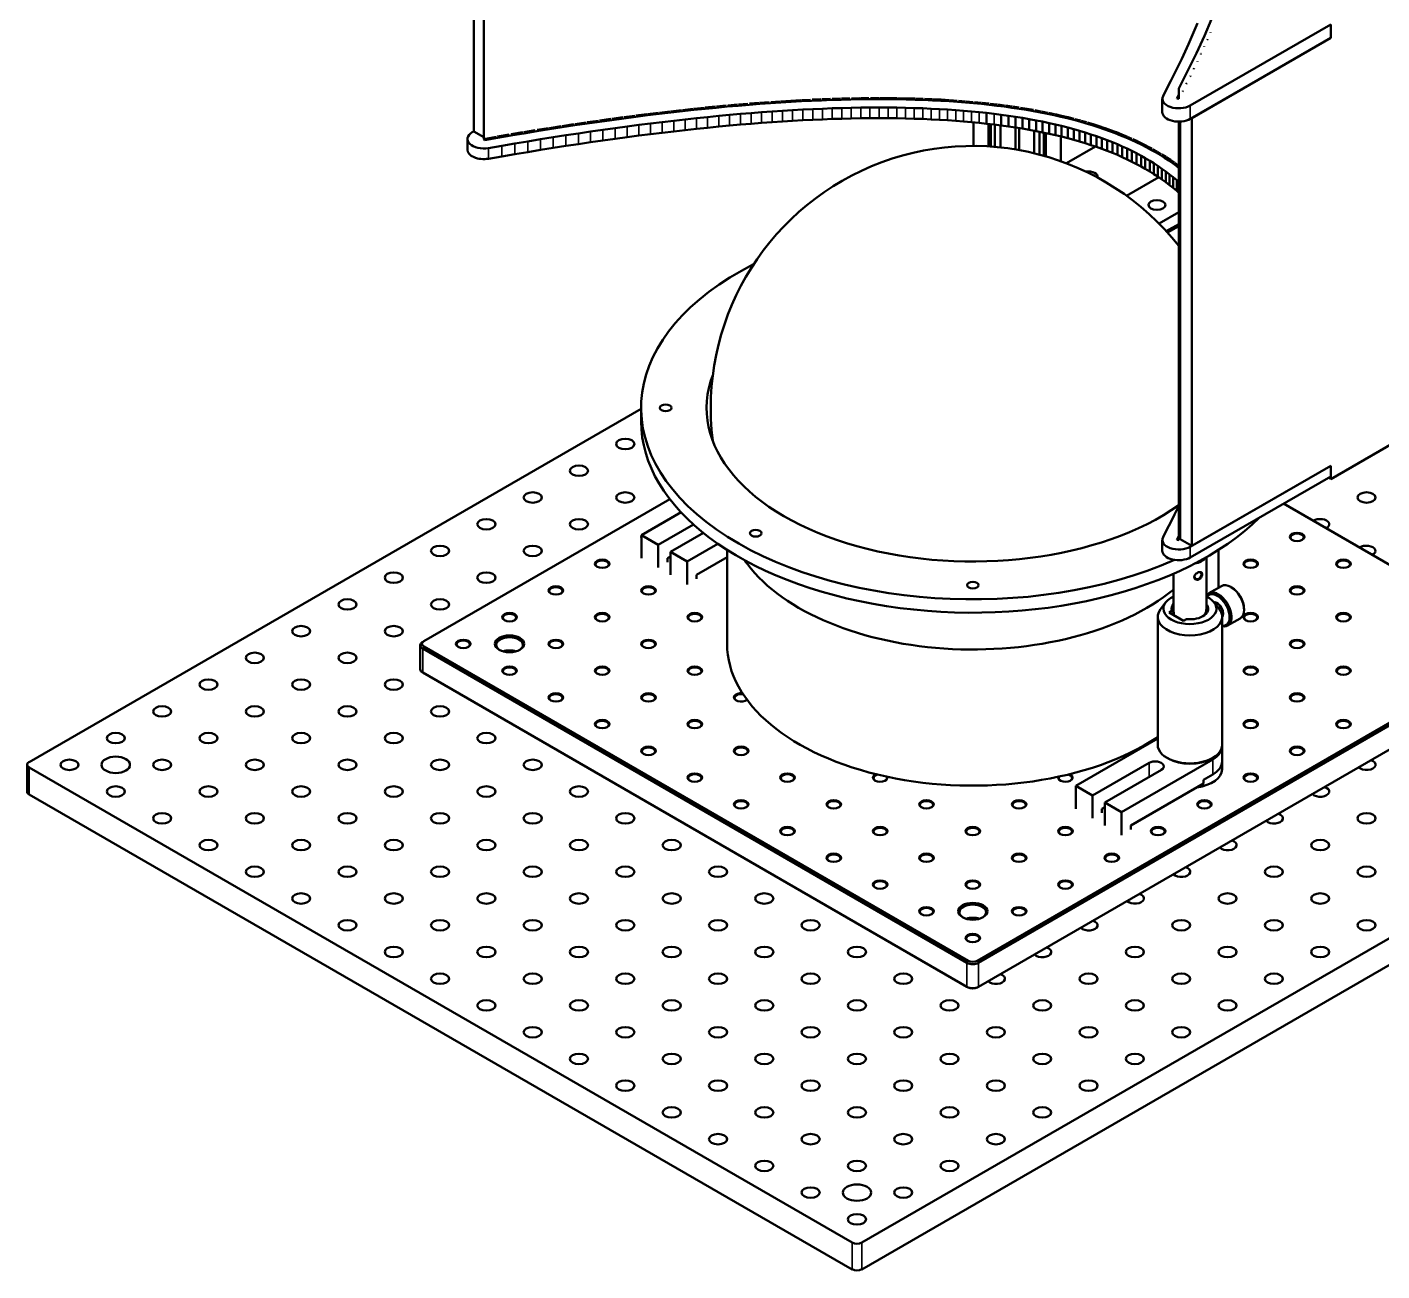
# Model space of a CAD drawing. Header units: inches. Extents: x 66 to 271, y 23 to 80.
# Drawn here: x 88.99 to 109.67, y 45.71 to 64.71 of the extents above; entities that cross this region are included whole.
import ezdxf

# ---------------------------------------------------------------- set-up
doc = ezdxf.new("R2010")
doc.units = ezdxf.units.IN
doc.header["$LTSCALE"] = 4
doc.header["$MEASUREMENT"] = 0
doc.layers.add('Visible (ANSI)', color=7, linetype='Continuous', lineweight=50)
doc.layers.add('Visible Narrow (ANSI)', color=7, linetype='Continuous', lineweight=35)

msp = doc.modelspace()

# ---------------------------------------------------------------- linework, layer by layer
at = {"layer": 'Visible (ANSI)'}
for p, q in [((95.805, 63.112), (95.805, 69.416)), ((95.959, 69.385), (95.959, 62.997)), ((106.743, 63.508), (108.886, 64.745)), ((106.853, 64.766), (106.808, 64.659)), ((108.886, 64.745), (108.886, 64.541)), ((106.762, 64.552), (106.714, 64.443)), ((108.886, 64.541), (106.743, 63.304)), ((106.808, 64.659), (106.762, 64.552)), ((108.886, 64.541), (106.765, 63.316)), ((107.051, 64.625), (107.05, 64.621)), ((107.053, 64.629), (107.051, 64.625)), ((108.886, 64.541), (108.886, 64.541)), ((106.664, 64.333), (106.612, 64.222)), ((106.714, 64.443), (106.664, 64.333)), ((106.956, 64.406), (106.954, 64.402)), ((106.957, 64.41), (106.956, 64.406)), ((107.004, 64.516), (107.003, 64.512)), ((107.006, 64.52), (107.004, 64.516)), ((106.559, 64.11), (106.503, 63.997)), ((106.612, 64.222), (106.559, 64.11)), ((106.853, 64.184), (106.851, 64.18)), ((106.855, 64.188), (106.853, 64.184)), ((106.905, 64.296), (106.903, 64.292)), ((106.907, 64.3), (106.905, 64.296)), ((106.503, 63.997), (106.446, 63.883)), ((106.744, 63.957), (106.741, 63.953)), ((106.746, 63.962), (106.744, 63.957)), ((106.799, 64.071), (106.795, 64.062)), ((106.804, 64.08), (106.799, 64.071)), ((106.387, 63.768), (106.327, 63.652)), ((106.446, 63.883), (106.387, 63.768)), ((106.566, 63.77), (106.566, 63.61)), ((106.627, 63.727), (106.625, 63.723)), ((106.629, 63.731), (106.627, 63.727)), ((106.686, 63.843), (106.682, 63.834)), ((106.691, 63.852), (106.686, 63.843)), ((99.338, 63.476), (99.497, 63.491)), ((99.676, 63.491), (99.508, 63.475)), ((99.509, 63.493), (99.659, 63.507)), ((99.843, 63.505), (99.676, 63.491)), ((99.685, 63.509), (99.832, 63.522)), ((100.008, 63.519), (99.843, 63.505)), ((99.845, 63.523), (99.991, 63.535)), ((100.171, 63.532), (100.008, 63.519)), ((100.017, 63.537), (100.161, 63.549)), ((100.333, 63.544), (100.171, 63.532)), ((100.174, 63.55), (100.317, 63.56)), ((100.493, 63.554), (100.333, 63.544)), ((100.342, 63.562), (100.483, 63.571)), ((100.65, 63.564), (100.493, 63.554)), ((100.495, 63.572), (100.647, 63.581)), ((100.647, 63.581), (100.799, 63.59)), ((100.807, 63.573), (100.65, 63.564)), ((100.961, 63.58), (100.807, 63.573)), ((100.81, 63.59), (100.947, 63.597)), ((101.114, 63.587), (100.961, 63.58)), ((100.97, 63.598), (101.106, 63.604)), ((101.264, 63.593), (101.114, 63.587)), ((101.117, 63.604), (101.251, 63.609)), ((101.413, 63.597), (101.264, 63.593)), ((101.274, 63.61), (101.406, 63.614)), ((101.561, 63.601), (101.413, 63.597)), ((101.418, 63.615), (101.548, 63.618)), ((101.706, 63.603), (101.561, 63.601)), ((101.571, 63.618), (101.7, 63.621)), ((101.85, 63.605), (101.706, 63.603)), ((101.711, 63.621), (101.838, 63.622)), ((101.992, 63.605), (101.85, 63.605)), ((101.861, 63.622), (101.987, 63.623)), ((102.132, 63.605), (101.992, 63.605)), ((101.997, 63.623), (102.132, 63.622)), ((102.132, 63.622), (102.266, 63.621)), ((102.27, 63.603), (102.132, 63.605)), ((102.407, 63.601), (102.27, 63.603)), ((102.276, 63.621), (102.408, 63.618)), ((102.542, 63.597), (102.407, 63.601)), ((102.408, 63.618), (102.539, 63.615)), ((102.675, 63.593), (102.542, 63.597)), ((102.548, 63.614), (102.667, 63.61)), ((102.806, 63.587), (102.675, 63.593)), ((102.687, 63.609), (102.804, 63.604)), ((102.936, 63.58), (102.806, 63.587)), ((102.813, 63.604), (102.938, 63.598)), ((103.063, 63.573), (102.936, 63.58)), ((102.938, 63.598), (103.062, 63.59)), ((103.189, 63.564), (103.063, 63.573)), ((103.071, 63.59), (103.183, 63.582)), ((103.313, 63.554), (103.189, 63.564)), ((103.203, 63.581), (103.313, 63.572)), ((103.436, 63.544), (103.313, 63.554)), ((103.322, 63.571), (103.431, 63.562)), ((103.556, 63.532), (103.436, 63.544)), ((103.45, 63.56), (103.557, 63.55)), ((103.675, 63.519), (103.556, 63.532)), ((103.566, 63.549), (103.672, 63.537)), ((103.792, 63.506), (103.675, 63.519)), ((103.69, 63.535), (103.794, 63.523)), ((103.908, 63.491), (103.792, 63.506)), ((103.803, 63.522), (103.905, 63.509)), ((104.021, 63.475), (103.908, 63.491)), ((103.923, 63.507), (104.024, 63.493)), ((104.033, 63.491), (104.132, 63.476)), ((106.316, 63.406), (106.316, 63.61)), ((106.537, 63.615), (106.566, 63.67)), ((106.566, 63.61), (106.537, 63.615)), ((106.566, 63.61), (106.566, 63.61)), ((97.724, 63.279), (97.897, 63.303)), ((97.911, 63.287), (97.725, 63.261)), ((97.911, 63.305), (98.082, 63.328)), ((98.095, 63.312), (97.911, 63.287)), ((98.095, 63.33), (98.265, 63.352)), ((98.278, 63.336), (98.095, 63.312)), ((98.278, 63.354), (98.446, 63.375)), ((98.459, 63.359), (98.278, 63.336)), ((98.459, 63.376), (98.626, 63.397)), ((98.638, 63.381), (98.459, 63.359)), ((98.816, 63.402), (98.638, 63.381)), ((98.639, 63.398), (98.803, 63.418)), ((98.816, 63.419), (98.979, 63.438)), ((98.991, 63.421), (98.816, 63.402)), ((99.033, 63.297), (98.859, 63.277)), ((99.165, 63.44), (98.991, 63.421)), ((98.992, 63.439), (99.154, 63.457)), ((99.205, 63.315), (99.033, 63.297)), ((99.337, 63.458), (99.165, 63.44)), ((99.166, 63.458), (99.326, 63.475)), ((99.375, 63.333), (99.205, 63.315)), ((99.508, 63.475), (99.337, 63.458)), ((99.544, 63.35), (99.375, 63.333)), ((99.711, 63.365), (99.544, 63.35)), ((99.876, 63.38), (99.711, 63.365)), ((100.039, 63.393), (99.876, 63.38)), ((100.2, 63.406), (100.039, 63.393)), ((100.359, 63.418), (100.2, 63.406)), ((100.517, 63.428), (100.359, 63.418)), ((100.673, 63.438), (100.517, 63.428)), ((100.827, 63.446), (100.673, 63.438)), ((100.827, 63.283), (100.673, 63.274)), ((100.979, 63.454), (100.827, 63.446)), ((100.979, 63.29), (100.827, 63.283)), ((101.129, 63.46), (100.979, 63.454)), ((101.129, 63.297), (100.979, 63.29)), ((101.277, 63.466), (101.129, 63.46)), ((101.277, 63.303), (101.129, 63.297)), ((101.424, 63.47), (101.277, 63.466)), ((101.424, 63.307), (101.277, 63.303)), ((101.569, 63.474), (101.424, 63.47)), ((101.569, 63.311), (101.424, 63.307)), ((101.712, 63.476), (101.569, 63.474)), ((101.712, 63.313), (101.569, 63.311)), ((101.853, 63.478), (101.712, 63.476)), ((101.853, 63.315), (101.712, 63.313)), ((101.992, 63.478), (101.853, 63.478)), ((101.992, 63.315), (101.853, 63.315)), ((102.129, 63.478), (101.992, 63.478)), ((102.129, 63.314), (101.992, 63.315)), ((102.265, 63.476), (102.129, 63.478)), ((102.265, 63.313), (102.129, 63.314)), ((102.398, 63.474), (102.265, 63.476)), ((102.398, 63.31), (102.265, 63.313)), ((102.53, 63.47), (102.398, 63.474)), ((102.53, 63.307), (102.398, 63.31)), ((102.66, 63.466), (102.53, 63.47)), ((102.66, 63.303), (102.53, 63.307)), ((102.788, 63.46), (102.66, 63.466)), ((102.788, 63.297), (102.66, 63.303)), ((102.915, 63.454), (102.788, 63.46)), ((102.915, 63.291), (102.788, 63.297)), ((103.039, 63.447), (102.915, 63.454)), ((103.039, 63.283), (102.915, 63.291)), ((103.162, 63.438), (103.039, 63.447)), ((103.162, 63.275), (103.039, 63.283)), ((103.282, 63.429), (103.162, 63.438)), ((103.401, 63.418), (103.282, 63.429)), ((103.518, 63.407), (103.401, 63.418)), ((103.633, 63.395), (103.518, 63.407)), ((103.633, 63.395), (103.633, 63.231)), ((103.747, 63.381), (103.633, 63.395)), ((103.858, 63.367), (103.747, 63.381)), ((103.858, 63.367), (103.858, 63.204)), ((103.968, 63.352), (103.858, 63.367)), ((103.968, 63.352), (103.968, 63.189)), ((104.075, 63.336), (103.968, 63.352)), ((104.133, 63.458), (104.021, 63.475)), ((104.075, 63.336), (104.075, 63.173)), ((104.181, 63.319), (104.075, 63.336)), ((104.243, 63.441), (104.133, 63.458)), ((104.149, 63.474), (104.247, 63.458)), ((104.181, 63.319), (104.181, 63.155)), ((104.285, 63.301), (104.181, 63.319)), ((104.351, 63.422), (104.243, 63.441)), ((104.255, 63.457), (104.351, 63.44)), ((104.285, 63.301), (104.285, 63.137)), ((104.388, 63.282), (104.285, 63.301)), ((104.457, 63.402), (104.351, 63.422)), ((104.368, 63.437), (104.463, 63.419)), ((104.388, 63.282), (104.388, 63.118)), ((104.488, 63.262), (104.388, 63.282)), ((104.562, 63.381), (104.457, 63.402)), ((104.471, 63.418), (104.564, 63.399)), ((104.665, 63.359), (104.562, 63.381)), ((104.58, 63.396), (104.671, 63.376)), ((104.766, 63.337), (104.665, 63.359)), ((104.679, 63.375), (104.777, 63.353)), ((104.865, 63.313), (104.766, 63.337)), ((104.777, 63.353), (104.873, 63.33)), ((104.777, 63.353), (104.777, 63.334)), ((104.963, 63.288), (104.865, 63.313)), ((104.881, 63.328), (104.967, 63.306)), ((105.058, 63.262), (104.963, 63.288)), ((104.982, 63.302), (105.068, 63.279)), ((106.765, 63.316), (106.765, 63.316)), ((106.765, 63.316), (106.765, 56.784)), ((95.783, 63.1), (95.805, 63.112)), ((95.959, 63.023), (95.805, 63.112)), ((96.57, 63.083), (96.371, 63.05)), ((96.378, 63.07), (96.554, 63.099)), ((96.569, 63.101), (96.743, 63.13)), ((96.766, 63.116), (96.57, 63.083)), ((96.962, 63.147), (96.766, 63.116)), ((96.774, 63.135), (96.946, 63.162)), ((96.961, 63.164), (97.14, 63.192)), ((97.155, 63.177), (96.962, 63.147)), ((97.154, 63.195), (97.332, 63.222)), ((97.347, 63.206), (97.155, 63.177)), ((97.402, 63.083), (97.212, 63.054)), ((97.346, 63.224), (97.522, 63.25)), ((97.536, 63.234), (97.347, 63.206)), ((97.59, 63.111), (97.402, 63.083)), ((97.536, 63.252), (97.711, 63.277)), ((97.725, 63.261), (97.536, 63.234)), ((97.777, 63.137), (97.59, 63.111)), ((97.962, 63.163), (97.777, 63.137)), ((98.145, 63.188), (97.962, 63.163)), ((98.326, 63.212), (98.145, 63.188)), ((98.505, 63.235), (98.326, 63.212)), ((98.683, 63.256), (98.505, 63.235)), ((98.683, 63.093), (98.505, 63.071)), ((98.859, 63.277), (98.683, 63.256)), ((98.859, 63.114), (98.683, 63.093)), ((99.033, 63.133), (98.859, 63.114)), ((99.205, 63.152), (99.033, 63.133)), ((99.375, 63.17), (99.205, 63.152)), ((99.544, 63.186), (99.375, 63.17)), ((99.711, 63.202), (99.544, 63.186)), ((99.876, 63.217), (99.711, 63.202)), ((100.039, 63.23), (99.876, 63.217)), ((100.2, 63.243), (100.039, 63.23)), ((100.359, 63.254), (100.2, 63.243)), ((100.517, 63.265), (100.359, 63.254)), ((100.673, 63.274), (100.517, 63.265)), ((103.282, 63.265), (103.162, 63.275)), ((103.401, 63.255), (103.282, 63.265)), ((103.518, 63.244), (103.401, 63.255)), ((103.434, 63.252), (103.434, 62.891)), ((103.633, 63.231), (103.518, 63.244)), ((103.747, 63.218), (103.633, 63.231)), ((103.663, 63.228), (103.663, 62.884)), ((103.697, 63.224), (103.697, 62.882)), ((103.858, 63.204), (103.747, 63.218)), ((103.761, 63.216), (103.761, 62.877)), ((103.844, 63.206), (103.844, 62.869)), ((103.968, 63.189), (103.858, 63.204)), ((104.075, 63.173), (103.968, 63.189)), ((104.074, 63.173), (104.074, 62.838)), ((104.181, 63.155), (104.075, 63.173)), ((104.13, 63.164), (104.13, 62.828)), ((104.285, 63.137), (104.181, 63.155)), ((104.388, 63.118), (104.285, 63.137)), ((104.359, 63.124), (104.359, 62.78)), ((104.488, 63.098), (104.388, 63.118)), ((104.442, 63.107), (104.442, 62.759)), ((104.488, 63.262), (104.488, 63.098)), ((104.587, 63.241), (104.488, 63.262)), ((104.587, 63.077), (104.488, 63.098)), ((104.507, 63.094), (104.507, 62.742)), ((104.54, 63.087), (104.54, 62.732)), ((104.587, 63.241), (104.587, 63.077)), ((104.683, 63.219), (104.587, 63.241)), ((104.683, 63.056), (104.587, 63.077)), ((104.683, 63.219), (104.683, 63.056)), ((104.778, 63.196), (104.683, 63.219)), ((104.778, 63.196), (104.778, 63.033)), ((104.872, 63.172), (104.778, 63.196)), ((104.872, 63.172), (104.872, 63.009)), ((104.963, 63.148), (104.872, 63.172)), ((104.963, 63.148), (104.963, 62.984)), ((105.052, 63.122), (104.963, 63.148)), ((105.052, 63.122), (105.052, 62.959)), ((105.14, 63.095), (105.052, 63.122)), ((105.152, 63.235), (105.058, 63.262)), ((105.075, 63.277), (105.159, 63.253)), ((105.14, 63.095), (105.14, 62.932)), ((105.226, 63.068), (105.14, 63.095)), ((105.244, 63.207), (105.152, 63.235)), ((105.173, 63.248), (105.255, 63.224)), ((105.335, 63.178), (105.244, 63.207)), ((105.262, 63.222), (105.35, 63.193)), ((105.424, 63.149), (105.335, 63.178)), ((105.35, 63.193), (105.436, 63.164)), ((105.35, 63.193), (105.35, 63.173)), ((105.51, 63.118), (105.424, 63.149)), ((105.442, 63.162), (105.526, 63.132)), ((105.596, 63.086), (105.51, 63.118)), ((105.526, 63.132), (105.609, 63.101)), ((105.526, 63.132), (105.526, 63.112)), ((105.679, 63.053), (105.596, 63.086)), ((105.615, 63.099), (105.696, 63.067)), ((106.566, 63.261), (106.566, 56.874)), ((106.588, 56.887), (106.588, 63.262)), ((95.709, 62.997), (95.709, 62.834)), ((95.959, 62.997), (96.155, 63.032)), ((95.968, 62.981), (95.959, 62.997)), ((96.17, 63.016), (95.968, 62.981)), ((96.233, 62.894), (96.031, 62.859)), ((96.169, 63.034), (96.347, 63.064)), ((96.371, 63.05), (96.17, 63.016)), ((96.433, 62.928), (96.233, 62.894)), ((96.63, 62.961), (96.433, 62.928)), ((96.826, 62.993), (96.63, 62.961)), ((97.019, 63.024), (96.826, 62.993)), ((97.212, 63.054), (97.019, 63.024)), ((97.212, 62.891), (97.019, 62.861)), ((97.402, 62.92), (97.212, 62.891)), ((97.59, 62.947), (97.402, 62.92)), ((97.777, 62.974), (97.59, 62.947)), ((97.962, 63), (97.777, 62.974)), ((98.145, 63.025), (97.962, 63)), ((98.326, 63.049), (98.145, 63.025)), ((98.505, 63.071), (98.326, 63.049)), ((104.778, 63.033), (104.683, 63.056)), ((104.769, 63.035), (104.769, 62.658)), ((104.872, 63.009), (104.778, 63.033)), ((104.854, 62.627), (105.295, 62.881)), ((104.963, 62.984), (104.872, 63.009)), ((105.052, 62.959), (104.963, 62.984)), ((105.14, 62.932), (105.052, 62.959)), ((105.226, 62.905), (105.14, 62.932)), ((105.226, 63.068), (105.226, 62.905)), ((105.31, 63.04), (105.226, 63.068)), ((105.31, 62.876), (105.226, 62.905)), ((105.31, 63.04), (105.31, 62.876)), ((105.393, 63.01), (105.31, 63.04)), ((105.393, 62.847), (105.31, 62.876)), ((105.393, 63.01), (105.393, 62.847)), ((105.474, 62.98), (105.393, 63.01)), ((105.474, 62.98), (105.474, 62.817)), ((105.553, 62.949), (105.474, 62.98)), ((105.553, 62.949), (105.553, 62.785)), ((105.63, 62.917), (105.553, 62.949)), ((105.63, 62.917), (105.63, 62.753)), ((105.705, 62.884), (105.63, 62.917)), ((105.761, 63.019), (105.679, 63.053)), ((105.696, 63.067), (105.776, 63.034)), ((105.696, 63.067), (105.696, 63.046)), ((105.705, 62.884), (105.705, 62.72)), ((105.779, 62.85), (105.705, 62.884)), ((105.84, 62.984), (105.761, 63.019)), ((105.781, 63.031), (105.853, 63)), ((105.918, 62.948), (105.84, 62.984)), ((105.865, 62.995), (105.935, 62.963)), ((105.995, 62.911), (105.918, 62.948)), ((105.94, 62.96), (106.014, 62.924)), ((106.069, 62.873), (105.995, 62.911)), ((106.014, 62.924), (106.087, 62.887)), ((106.014, 62.924), (106.014, 62.901)), ((106.142, 62.834), (106.069, 62.873)), ((106.092, 62.884), (106.157, 62.85)), ((96.233, 62.731), (96.031, 62.696)), ((96.433, 62.765), (96.233, 62.731)), ((96.63, 62.798), (96.433, 62.765)), ((96.826, 62.83), (96.63, 62.798)), ((97.019, 62.861), (96.826, 62.83)), ((105.474, 62.817), (105.393, 62.847)), ((105.553, 62.785), (105.474, 62.817)), ((105.63, 62.753), (105.553, 62.785)), ((105.705, 62.72), (105.63, 62.753)), ((105.779, 62.686), (105.705, 62.72)), ((105.779, 62.85), (105.779, 62.686)), ((105.851, 62.815), (105.779, 62.85)), ((105.851, 62.651), (105.779, 62.686)), ((105.851, 62.815), (105.851, 62.651)), ((105.922, 62.779), (105.851, 62.815)), ((105.922, 62.779), (105.922, 62.615)), ((105.991, 62.742), (105.922, 62.779)), ((105.991, 62.742), (105.991, 62.579)), ((106.056, 62.705), (105.991, 62.742)), ((106.056, 62.705), (106.056, 62.542)), ((106.123, 62.665), (106.056, 62.705)), ((106.123, 62.665), (106.123, 62.502)), ((106.187, 62.626), (106.123, 62.665)), ((106.213, 62.794), (106.142, 62.834)), ((106.168, 62.843), (106.232, 62.808)), ((106.283, 62.753), (106.213, 62.794)), ((106.237, 62.805), (106.299, 62.768)), ((106.35, 62.711), (106.283, 62.753)), ((106.31, 62.762), (106.37, 62.724)), ((106.416, 62.668), (106.35, 62.711)), ((106.375, 62.721), (106.439, 62.679)), ((106.48, 62.624), (106.416, 62.668)), ((106.439, 62.679), (106.501, 62.636)), ((106.439, 62.679), (106.439, 62.652)), ((105.922, 62.615), (105.851, 62.651)), ((105.991, 62.579), (105.922, 62.615)), ((106.056, 62.542), (105.991, 62.579)), ((106.123, 62.502), (106.056, 62.542)), ((106.187, 62.462), (106.123, 62.502)), ((106.187, 62.626), (106.187, 62.462)), ((106.249, 62.585), (106.187, 62.626)), ((106.249, 62.422), (106.187, 62.462)), ((106.249, 62.585), (106.249, 62.422)), ((106.31, 62.543), (106.249, 62.585)), ((106.31, 62.543), (106.31, 62.38)), ((106.369, 62.501), (106.31, 62.543)), ((106.369, 62.501), (106.369, 62.337)), ((106.426, 62.457), (106.369, 62.501)), ((106.426, 62.457), (106.426, 62.294)), ((106.482, 62.412), (106.426, 62.457)), ((106.542, 62.579), (106.48, 62.624)), ((106.506, 62.633), (106.561, 62.593)), ((106.566, 62.561), (106.542, 62.579)), ((106.261, 62.413), (105.771, 62.13)), ((106.31, 62.38), (106.249, 62.422)), ((106.369, 62.337), (106.31, 62.38)), ((106.426, 62.294), (106.369, 62.337)), ((106.482, 62.249), (106.426, 62.294)), ((106.482, 62.412), (106.482, 62.249)), ((106.536, 62.367), (106.482, 62.412)), ((106.536, 62.204), (106.482, 62.249)), ((106.536, 62.367), (106.536, 62.204)), ((106.566, 62.34), (106.536, 62.367)), ((106.566, 62.177), (106.536, 62.204)), ((106.266, 61.705), (106.566, 61.879)), ((106.566, 61.699), (106.376, 61.59)), ((106.566, 61.667), (106.395, 61.568)), ((108.886, 57.805), (111.007, 59.03)), ((89.019, 53.484), (98.36, 58.878)), ((98.36, 58.891), (98.36, 58.687)), ((122.776, 58.297), (101.73, 46.145)), ((108.886, 58.009), (106.743, 56.772)), ((106.765, 56.784), (108.886, 58.009)), ((108.886, 58.009), (108.886, 57.846)), ((108.886, 58.009), (108.886, 57.805)), ((122.776, 57.888), (101.73, 45.737)), ((108.886, 57.846), (106.743, 56.608)), ((108.886, 57.805), (108.851, 57.826)), ((98.799, 57.497), (95.044, 55.329)), ((98.97, 57.297), (98.367, 56.949)), ((106.503, 57.261), (106.559, 57.374)), ((106.559, 57.374), (106.566, 57.389)), ((111.802, 55.329), (108.164, 57.429)), ((98.621, 56.802), (99.159, 57.112)), ((106.387, 57.032), (106.446, 57.147)), ((106.446, 57.147), (106.503, 57.261)), ((98.367, 56.949), (98.367, 56.599)), ((98.367, 56.949), (98.621, 56.802)), ((98.809, 56.694), (99.31, 56.983)), ((106.316, 56.874), (106.316, 56.71)), ((106.327, 56.915), (106.387, 57.032)), ((106.537, 56.879), (106.566, 56.934)), ((106.566, 56.874), (106.537, 56.879)), ((106.566, 56.874), (106.566, 56.874)), ((106.765, 56.784), (106.588, 56.887)), ((98.621, 56.802), (98.621, 56.452)), ((98.809, 56.694), (98.809, 56.344)), ((99.063, 56.547), (98.809, 56.694)), ((99.532, 56.818), (99.063, 56.547)), ((99.673, 56.724), (99.673, 55.288)), ((107.173, 56.724), (107.173, 56.144)), ((98.763, 56.598), (98.809, 56.624)), ((98.763, 56.598), (98.763, 56.534)), ((99.063, 56.547), (99.063, 56.197)), ((99.673, 56.613), (99.204, 56.343)), ((106.988, 55.787), (106.988, 56.612)), ((99.204, 56.343), (99.204, 56.279)), ((106.489, 55.778), (106.489, 56.362)), ((107.028, 56.06), (107.219, 56.17)), ((107.375, 56.148), (107.361, 56.156)), ((106.367, 55.92), (106.288, 55.818)), ((107.108, 55.92), (107.187, 55.818)), ((106.245, 55.702), (106.245, 53.747)), ((106.418, 55.768), (106.461, 55.794)), ((106.64, 55.64), (106.418, 55.768)), ((106.494, 55.764), (106.46, 55.744)), ((106.494, 55.764), (106.494, 55.724)), ((106.683, 55.665), (106.64, 55.64)), ((107.229, 55.702), (107.229, 53.747)), ((107.313, 55.567), (107.504, 55.677)), ((107.563, 55.824), (107.563, 55.807)), ((94.989, 55.267), (94.989, 54.9)), ((95.044, 55.329), (95.026, 55.318)), ((103.334, 50.419), (95.026, 55.216)), ((95.044, 55.247), (103.352, 50.45)), ((103.493, 50.45), (111.802, 55.247)), ((111.82, 55.216), (103.511, 50.419)), ((95.026, 54.849), (103.334, 50.052)), ((103.511, 50.052), (111.82, 54.849)), ((106.245, 53.841), (104.998, 53.12)), ((107.229, 53.723), (107.229, 53.496)), ((88.988, 53.441), (88.988, 53.033)), ((101.58, 46.145), (89.019, 53.398)), ((105.252, 52.974), (106.113, 53.471)), ((105.439, 52.865), (106.301, 53.363)), ((107.085, 53.522), (105.693, 52.719)), ((106.407, 53.536), (106.39, 53.546)), ((107.068, 53.536), (107.085, 53.546)), ((107.229, 53.374), (107.229, 53.496)), ((106.944, 53.155), (105.835, 52.515)), ((107.085, 53.295), (106.944, 53.214)), ((106.944, 53.214), (106.944, 53.155)), ((101.58, 45.737), (89.019, 52.989)), ((104.998, 53.12), (104.998, 52.771)), ((104.998, 53.12), (105.252, 52.974)), ((105.252, 52.974), (105.252, 52.624)), ((105.393, 52.769), (105.439, 52.796)), ((105.393, 52.769), (105.393, 52.706)), ((105.439, 52.865), (105.439, 52.516)), ((105.693, 52.719), (105.439, 52.865)), ((105.693, 52.719), (105.693, 52.369)), ((105.835, 52.515), (105.835, 52.451)), ((103.352, 50.042), (103.334, 50.052)), ((103.493, 50.042), (103.511, 50.052))]:
    msp.add_line(p, q, dxfattribs=at)
for radius, start, end in [(4, 38.2064, 187.2089), (4.188, 213.7364, 214.4657)]:
    msp.add_arc((103.423, 58.891), radius, start, end, dxfattribs=at)
for centre, major_axis, start_param, end_param in [((106.566, 63.61), (-0.25, 0), 5.990186, 8.63938), ((106.566, 63.406), (-0.25, 0), 0, 2.356194), ((95.959, 62.997), (-0.25, 0), 5.497787, 8.146752), ((95.959, 62.834), (-0.25, 0), 0, 1.863566), ((105.191, 62.422), (0.138, 0), 6.119212, 8.142083), ((106.605, 61.606), (-0.138, 0), 4.998061, 6.237211), ((103.423, 58.891), (-5.063, 0), 5.434057, 8.507602), ((103.423, 58.891), (-4.063, 0), 6.067511, 8.73864), ((103.423, 58.687), (-5.063, 0), 0, 2.615147), ((108.726, 57.115), (0.138, 0), 5.401926, 8.735241), ((98.473, 56.921), (-0.111, 0), 5.996311, 6.570059), ((98.473, 56.921), (0.11, 0), 2.193788, 2.518601), ((106.566, 56.874), (-0.25, 0), 5.990415, 8.63938), ((108.373, 56.913), (0.101, 0), 5.546377, 10.161586), ((106.566, 56.71), (-0.25, 0), 0, 2.356194), ((109.433, 56.707), (0.138, 0), 5.401926, 8.735241), ((97.766, 56.504), (0.101, 0), 5.546377, 10.161586), ((103.423, 57.367), (-3.75, 0), 0.378331, 2.528118), ((106.738, 56.652), (0.25, 0), 4.988104, 5.946137), ((107.665, 56.504), (0.101, 0), 5.546377, 10.161586), ((109.08, 56.504), (0.101, 0), 5.546377, 10.161586), ((97.059, 56.096), (0.101, 0), 5.546377, 10.161586), ((98.473, 56.096), (0.101, 0), 5.546377, 10.161586), ((107.17, 55.813), (-0.143, 0.247), 2.654615, 6.627419), ((107.156, 55.805), (-0.133, 0.229), 2.758643, 6.550334), ((107.361, 55.924), (-0.143, 0.247), 3.141593, 6.283185), ((107.375, 55.932), (0.133, -0.229), 0.785398, 2.356194), ((108.373, 56.096), (0.101, 0), 5.546377, 10.161586), ((106.737, 55.825), (-0.405, 0), 5.372155, 10.32943), ((106.737, 55.825), (-0.281, 0), 5.793974, 6.476939), ((106.737, 55.825), (0.281, 0), 4.518635, 6.756761), ((96.352, 55.688), (0.101, 0), 5.546377, 10.161586), ((97.766, 55.688), (0.101, 0), 5.546377, 10.161586), ((99.18, 55.688), (0.101, 0), 5.546377, 10.161586), ((106.737, 55.702), (0.492, 0), 2.721058, 6.70372), ((106.737, 55.8), (-0.251, 0), 6.128086, 6.539236), ((106.737, 55.8), (0.251, 0), 5.555781, 6.371541), ((107.665, 55.688), (0.101, 0), 5.546377, 10.161586), ((109.08, 55.688), (0.101, 0), 5.546377, 10.161586), ((95.114, 55.267), (-0.125, 0), 5.497787, 7.068583), ((95.114, 55.288), (-0.1, 0), 5.497787, 7.068583), ((95.645, 55.28), (0.101, 0), 5.546377, 10.161586), ((96.352, 55.271), (0.203, 0), 5.545909, 10.162054), ((97.059, 55.28), (0.101, 0), 5.546377, 10.161586), ((98.473, 55.28), (0.101, 0), 5.546377, 10.161586), ((103.423, 55.288), (-3.75, 0), 0, 2.422971), ((108.373, 55.28), (0.101, 0), 5.546377, 10.161586), ((96.352, 55.071), (-0.203, 0), 4.190893, 5.233885), ((95.114, 54.9), (-0.125, 0), 0, 0.785398), ((96.352, 54.871), (0.101, 0), 5.546377, 10.161586), ((97.766, 54.871), (0.101, 0), 5.546377, 10.161586), ((99.18, 54.871), (0.101, 0), 5.546377, 10.161586), ((107.665, 54.871), (0.101, 0), 5.546377, 10.161586), ((109.08, 54.871), (0.101, 0), 5.546377, 10.161586), ((97.059, 54.463), (0.101, 0), 5.546377, 10.161586), ((98.473, 54.463), (0.101, 0), 5.546377, 10.161586), ((99.887, 54.471), (-0.111, 0), 4.529112, 8.798271), ((99.887, 54.463), (-0.101, 0), 4.406459, 7.019993), ((99.887, 54.463), (0.101, 0), 5.546377, 5.786219), ((108.373, 54.463), (0.101, 0), 5.546377, 10.161586), ((97.766, 54.055), (0.101, 0), 5.546377, 10.161586), ((99.18, 54.055), (0.101, 0), 5.546377, 10.161586), ((107.665, 54.055), (0.101, 0), 5.546377, 10.161586), ((109.08, 54.055), (0.101, 0), 5.546377, 10.161586), ((98.473, 53.647), (0.101, 0), 5.546377, 10.161586), ((99.887, 53.647), (0.101, 0), 5.546377, 10.161586), ((106.737, 53.747), (-0.492, 0), 0, 3.141593), ((106.737, 53.723), (0.492, 0), 5.497787, 6.324876), ((108.373, 53.647), (0.101, 0), 5.546377, 10.161586), ((89.094, 53.441), (-0.106, 0), 5.497787, 7.068583), ((106.207, 53.417), (0.132, 0), 5.497787, 8.63938), ((106.737, 53.726), (-0.467, 0), 0.785398, 2.356194), ((106.737, 53.374), (0.492, 0), 4.926977, 6.283185), ((106.737, 53.496), (0.492, 0), 5.497787, 6.283185), ((106.737, 53.496), (0.492, 0), 5.497787, 6.283185), ((109.433, 53.441), (0.138, 0), 3.656564, 7.33901), ((99.18, 53.238), (0.101, 0), 5.546377, 10.161586), ((100.594, 53.238), (0.101, 0), 5.546377, 10.161586), ((102.009, 53.246), (0.111, 0), 2.197303, 6.466462), ((102.009, 53.238), (-0.101, 0), 5.109918, 7.019993), ((102.009, 53.238), (0.101, 0), 5.546377, 6.698189), ((104.837, 53.246), (0.111, 0), 2.958316, 7.227475), ((104.837, 53.238), (-0.101, 0), 5.868181, 7.019993), ((104.837, 53.238), (0.101, 0), 5.546377, 7.456453), ((107.665, 53.238), (0.101, 0), 5.546377, 10.161586), ((89.094, 53.033), (-0.106, 0), 0, 0.785398), ((108.726, 53.033), (0.138, 0), 3.656564, 7.33901), ((99.887, 52.83), (0.101, 0), 5.546377, 10.161586), ((101.301, 52.83), (0.101, 0), 5.546377, 10.161586), ((102.716, 52.83), (0.101, 0), 5.546377, 10.161586), ((104.13, 52.83), (0.101, 0), 5.546377, 10.161586), ((106.958, 52.83), (0.101, 0), 5.546377, 10.161586), ((108.019, 52.624), (0.138, 0), 3.656564, 7.33901), ((100.594, 52.422), (0.101, 0), 5.546377, 10.161586), ((102.009, 52.422), (0.101, 0), 5.546377, 10.161586), ((103.423, 52.422), (0.101, 0), 5.546377, 10.161586), ((104.837, 52.422), (0.101, 0), 5.546377, 10.161586), ((106.251, 52.422), (0.101, 0), 5.546377, 10.161586), ((107.312, 52.216), (0.138, 0), 3.656564, 7.33901), ((101.301, 52.014), (0.101, 0), 5.546377, 10.161586), ((102.716, 52.014), (0.101, 0), 5.546377, 10.161586), ((104.13, 52.014), (0.101, 0), 5.546377, 10.161586), ((105.544, 52.014), (0.101, 0), 5.546377, 10.161586), ((106.605, 51.808), (0.138, 0), 3.656564, 7.33901), ((102.009, 51.605), (0.101, 0), 5.546377, 10.161586), ((103.423, 51.605), (0.101, 0), 5.546377, 10.161586), ((104.837, 51.605), (0.101, 0), 5.546377, 10.161586), ((103.423, 51.189), (0.203, 0), 5.545909, 10.162054), ((105.898, 51.4), (0.138, 0), 3.656564, 7.33901), ((102.716, 51.197), (0.101, 0), 5.546377, 10.161586), ((103.423, 50.989), (-0.203, 0), 4.190893, 5.233885), ((104.13, 51.197), (0.101, 0), 5.546377, 10.161586), ((105.191, 50.991), (0.138, 0), 3.656564, 7.33901), ((103.423, 50.789), (0.101, 0), 5.546377, 10.161586), ((104.483, 50.583), (0.138, 0), 3.656564, 7.33901), ((103.423, 50.47), (0.125, 0), 3.926991, 5.497787), ((103.423, 50.491), (0.1, 0), 3.926991, 5.497787), ((103.423, 50.103), (0.125, 0), 3.926991, 5.497787), ((103.776, 50.175), (0.138, 0), 3.656564, 7.33901), ((103.423, 50.083), (0.1, 0), 3.926991, 5.497787), ((101.655, 46.189), (-0.106, 0), 0.785398, 2.356194), ((101.655, 45.781), (-0.106, 0), 0.785398, 2.356194)]:
    msp.add_ellipse(centre, major_axis=major_axis, ratio=0.57735, start_param=start_param, end_param=end_param, dxfattribs=at)
for centre, major_axis in [((106.234, 61.99), (0.13, 0)), ((98.735, 58.891), (0.0885, 0)), ((98.119, 58.34), (-0.138, 0)), ((97.412, 57.932), (-0.138, 0)), ((96.705, 57.523), (-0.138, 0)), ((98.119, 57.523), (-0.138, 0)), ((109.433, 57.523), (-0.138, 0)), ((95.998, 57.115), (-0.138, 0)), ((97.412, 57.115), (-0.138, 0)), ((100.109, 56.977), (0.0885, 0)), ((108.373, 56.921), (-0.111, 0)), ((95.291, 56.707), (-0.138, 0)), ((96.705, 56.707), (-0.138, 0)), ((97.766, 56.512), (-0.111, 0)), ((107.665, 56.512), (-0.111, 0)), ((109.08, 56.512), (-0.111, 0)), ((94.584, 56.299), (-0.138, 0)), ((95.998, 56.299), (-0.138, 0)), ((97.059, 56.104), (-0.111, 0)), ((98.473, 56.104), (-0.111, 0)), ((103.424, 56.185), (0.0885, 0)), ((108.373, 56.104), (-0.111, 0)), ((93.877, 55.89), (-0.138, 0)), ((95.291, 55.89), (-0.138, 0)), ((96.352, 55.696), (-0.111, 0)), ((97.766, 55.696), (-0.111, 0)), ((99.18, 55.696), (-0.111, 0)), ((107.665, 55.696), (-0.111, 0)), ((109.08, 55.696), (-0.111, 0)), ((93.17, 55.482), (-0.138, 0)), ((94.584, 55.482), (-0.138, 0)), ((95.645, 55.288), (-0.111, 0)), ((96.352, 55.288), (-0.223, 0)), ((97.059, 55.288), (-0.111, 0)), ((98.473, 55.288), (-0.111, 0)), ((108.373, 55.288), (-0.111, 0)), ((92.463, 55.074), (-0.138, 0)), ((93.877, 55.074), (-0.138, 0)), ((96.352, 54.879), (-0.111, 0)), ((97.766, 54.879), (-0.111, 0)), ((99.18, 54.879), (-0.111, 0)), ((107.665, 54.879), (-0.111, 0)), ((109.08, 54.879), (-0.111, 0)), ((91.756, 54.666), (-0.138, 0)), ((93.17, 54.666), (-0.138, 0)), ((94.584, 54.666), (-0.138, 0)), ((97.059, 54.471), (-0.111, 0)), ((98.473, 54.471), (-0.111, 0)), ((108.373, 54.471), (-0.111, 0)), ((91.048, 54.257), (-0.138, 0)), ((92.463, 54.257), (-0.138, 0)), ((93.877, 54.257), (-0.138, 0)), ((95.291, 54.257), (-0.138, 0)), ((97.766, 54.063), (-0.111, 0)), ((99.18, 54.063), (-0.111, 0)), ((107.665, 54.063), (-0.111, 0)), ((109.08, 54.063), (-0.111, 0)), ((90.341, 53.849), (-0.138, 0)), ((91.756, 53.849), (-0.138, 0)), ((93.17, 53.849), (-0.138, 0)), ((94.584, 53.849), (-0.138, 0)), ((95.998, 53.849), (-0.138, 0)), ((90.341, 53.441), (-0.217, 0)), ((98.473, 53.655), (-0.111, 0)), ((99.887, 53.655), (-0.111, 0)), ((108.373, 53.655), (-0.111, 0)), ((89.634, 53.441), (-0.138, 0)), ((91.048, 53.441), (-0.138, 0)), ((92.463, 53.441), (-0.138, 0)), ((93.877, 53.441), (-0.138, 0)), ((95.291, 53.441), (-0.138, 0)), ((96.705, 53.441), (-0.138, 0)), ((99.18, 53.246), (-0.111, 0)), ((100.594, 53.246), (-0.111, 0)), ((107.665, 53.246), (-0.111, 0)), ((90.341, 53.033), (-0.138, 0)), ((91.756, 53.033), (-0.138, 0)), ((93.17, 53.033), (-0.138, 0)), ((94.584, 53.033), (-0.138, 0)), ((95.998, 53.033), (-0.138, 0)), ((97.412, 53.033), (-0.138, 0)), ((99.887, 52.838), (-0.111, 0)), ((101.301, 52.838), (-0.111, 0)), ((102.716, 52.838), (-0.111, 0)), ((104.13, 52.838), (-0.111, 0)), ((106.958, 52.838), (-0.111, 0)), ((91.048, 52.624), (-0.138, 0)), ((92.463, 52.624), (-0.138, 0)), ((93.877, 52.624), (-0.138, 0)), ((95.291, 52.624), (-0.138, 0)), ((96.705, 52.624), (-0.138, 0)), ((98.119, 52.624), (-0.138, 0)), ((109.433, 52.624), (-0.138, 0)), ((100.594, 52.43), (-0.111, 0)), ((102.009, 52.43), (-0.111, 0)), ((103.423, 52.43), (-0.111, 0)), ((104.837, 52.43), (-0.111, 0)), ((106.251, 52.43), (-0.111, 0)), ((91.756, 52.216), (-0.138, 0)), ((93.17, 52.216), (-0.138, 0)), ((94.584, 52.216), (-0.138, 0)), ((95.998, 52.216), (-0.138, 0)), ((97.412, 52.216), (-0.138, 0)), ((98.827, 52.216), (-0.138, 0)), ((108.726, 52.216), (-0.138, 0)), ((101.301, 52.022), (-0.111, 0)), ((102.716, 52.022), (-0.111, 0)), ((104.13, 52.022), (-0.111, 0)), ((105.544, 52.022), (-0.111, 0)), ((92.463, 51.808), (-0.138, 0)), ((93.877, 51.808), (-0.138, 0)), ((95.291, 51.808), (-0.138, 0)), ((96.705, 51.808), (-0.138, 0)), ((98.119, 51.808), (-0.138, 0)), ((99.534, 51.808), (-0.138, 0)), ((108.019, 51.808), (-0.138, 0)), ((109.433, 51.808), (-0.138, 0)), ((102.009, 51.613), (-0.111, 0)), ((103.423, 51.613), (-0.111, 0)), ((104.837, 51.613), (-0.111, 0)), ((93.17, 51.4), (-0.138, 0)), ((94.584, 51.4), (-0.138, 0)), ((95.998, 51.4), (-0.138, 0)), ((97.412, 51.4), (-0.138, 0)), ((98.827, 51.4), (-0.138, 0)), ((100.241, 51.4), (-0.138, 0)), ((103.423, 51.205), (-0.223, 0)), ((107.312, 51.4), (-0.138, 0)), ((108.726, 51.4), (-0.138, 0)), ((102.716, 51.205), (-0.111, 0)), ((104.13, 51.205), (-0.111, 0)), ((93.877, 50.991), (-0.138, 0)), ((95.291, 50.991), (-0.138, 0)), ((96.705, 50.991), (-0.138, 0)), ((98.119, 50.991), (-0.138, 0)), ((99.534, 50.991), (-0.138, 0)), ((100.948, 50.991), (-0.138, 0)), ((106.605, 50.991), (-0.138, 0)), ((108.019, 50.991), (-0.138, 0)), ((109.433, 50.991), (-0.138, 0)), ((103.423, 50.797), (-0.111, 0)), ((94.584, 50.583), (-0.138, 0)), ((95.998, 50.583), (-0.138, 0)), ((97.412, 50.583), (-0.138, 0)), ((98.827, 50.583), (-0.138, 0)), ((100.241, 50.583), (-0.138, 0)), ((101.655, 50.583), (-0.138, 0)), ((105.898, 50.583), (-0.138, 0)), ((107.312, 50.583), (-0.138, 0)), ((108.726, 50.583), (-0.138, 0)), ((95.291, 50.175), (-0.138, 0)), ((96.705, 50.175), (-0.138, 0)), ((98.119, 50.175), (-0.138, 0)), ((99.534, 50.175), (-0.138, 0)), ((100.948, 50.175), (-0.138, 0)), ((102.362, 50.175), (-0.138, 0)), ((105.191, 50.175), (-0.138, 0)), ((106.605, 50.175), (-0.138, 0)), ((108.019, 50.175), (-0.138, 0)), ((95.998, 49.767), (-0.138, 0)), ((97.412, 49.767), (-0.138, 0)), ((98.827, 49.767), (-0.138, 0)), ((100.241, 49.767), (-0.138, 0)), ((101.655, 49.767), (-0.138, 0)), ((103.069, 49.767), (-0.138, 0)), ((104.483, 49.767), (-0.138, 0)), ((105.898, 49.767), (-0.138, 0)), ((107.312, 49.767), (-0.138, 0)), ((96.705, 49.358), (-0.138, 0)), ((98.119, 49.358), (-0.138, 0)), ((99.534, 49.358), (-0.138, 0)), ((100.948, 49.358), (-0.138, 0)), ((102.362, 49.358), (-0.138, 0)), ((103.776, 49.358), (-0.138, 0)), ((105.191, 49.358), (-0.138, 0)), ((106.605, 49.358), (-0.138, 0)), ((97.412, 48.95), (-0.138, 0)), ((98.827, 48.95), (-0.138, 0)), ((100.241, 48.95), (-0.138, 0)), ((101.655, 48.95), (-0.138, 0)), ((103.069, 48.95), (-0.138, 0)), ((104.483, 48.95), (-0.138, 0)), ((105.898, 48.95), (-0.138, 0)), ((98.119, 48.542), (-0.138, 0)), ((99.534, 48.542), (-0.138, 0)), ((100.948, 48.542), (-0.138, 0)), ((102.362, 48.542), (-0.138, 0)), ((103.776, 48.542), (-0.138, 0)), ((105.191, 48.542), (-0.138, 0)), ((98.827, 48.134), (-0.138, 0)), ((100.241, 48.134), (-0.138, 0)), ((101.655, 48.134), (-0.138, 0)), ((103.069, 48.134), (-0.138, 0)), ((104.483, 48.134), (-0.138, 0)), ((99.534, 47.725), (-0.138, 0)), ((100.948, 47.725), (-0.138, 0)), ((102.362, 47.725), (-0.138, 0)), ((103.776, 47.725), (-0.138, 0)), ((100.241, 47.317), (-0.138, 0)), ((101.655, 47.317), (-0.138, 0)), ((103.069, 47.317), (-0.138, 0)), ((100.948, 46.909), (-0.138, 0)), ((101.655, 46.909), (-0.217, 0)), ((102.362, 46.909), (-0.138, 0)), ((101.655, 46.501), (-0.138, 0))]:
    msp.add_ellipse(centre, major_axis=major_axis, ratio=0.57735, dxfattribs=at)
for points, degree in [([(106.566, 63.77), (109.66, 69.639), (106.124, 71.68), (95.959, 69.894)], 3), ([(106.494, 55.764), (106.478, 55.778), (106.461, 55.794)], 2)]:
    msp.add_open_spline(points, degree=degree, dxfattribs=at)
for points, knots in [([(106.869, 56.381), (106.885, 56.386), (106.899, 56.387), (106.909, 56.382), (106.919, 56.377), (106.924, 56.366), (106.924, 56.351), (106.924, 56.337), (106.919, 56.319), (106.909, 56.303), (106.899, 56.288), (106.885, 56.275), (106.869, 56.27), (106.854, 56.264), (106.837, 56.266), (106.824, 56.273), (106.812, 56.281), (106.804, 56.294), (106.804, 56.309), (106.804, 56.323), (106.812, 56.339), (106.824, 56.352), (106.837, 56.365), (106.854, 56.375), (106.869, 56.381)], [-1, -1, -1, -1, -0.875, -0.875, -0.875, -0.75, -0.75, -0.75, -0.625, -0.625, -0.625, -0.5, -0.5, -0.5, -0.375, -0.375, -0.375, -0.25, -0.25, -0.25, -0.125, -0.125, -0.125, 0, 0, 0, 0]), ([(106.811, 56.333), (106.808, 56.327), (106.807, 56.321), (106.807, 56.315), (106.807, 56.302), (106.814, 56.289), (106.825, 56.282), (106.836, 56.275), (106.851, 56.273), (106.865, 56.278), (106.879, 56.283), (106.892, 56.295), (106.9, 56.309), (106.909, 56.323), (106.913, 56.339), (106.913, 56.353), (106.913, 56.366), (106.909, 56.376), (106.9, 56.381), (106.895, 56.384), (106.888, 56.385), (106.881, 56.384)], [-0.8046465, -0.8046465, -0.8046465, -0.8046465, -0.75, -0.75, -0.75, -0.625, -0.625, -0.625, -0.5, -0.5, -0.5, -0.375, -0.375, -0.375, -0.25, -0.25, -0.25, -0.125, -0.125, -0.125, -0.0494699, -0.0494699, -0.0494699, -0.0494699])]:
    msp.add_open_spline(points, degree=3, knots=knots, dxfattribs=at)
at = {"layer": 'Visible Narrow (ANSI)'}
for p, q in [((100.647, 63.581), (100.647, 63.564)), ((102.132, 63.622), (102.132, 63.605)), ((102.408, 63.618), (102.408, 63.601)), ((102.938, 63.598), (102.938, 63.58)), ((106.743, 63.304), (106.743, 63.508)), ((99.033, 63.297), (99.033, 63.133)), ((99.205, 63.315), (99.205, 63.152)), ((99.375, 63.333), (99.375, 63.17)), ((99.544, 63.35), (99.544, 63.186)), ((99.711, 63.365), (99.711, 63.202)), ((99.876, 63.38), (99.876, 63.217)), ((100.039, 63.393), (100.039, 63.23)), ((100.2, 63.406), (100.2, 63.243)), ((100.359, 63.418), (100.359, 63.254)), ((100.517, 63.428), (100.517, 63.265)), ((100.673, 63.438), (100.673, 63.274)), ((100.827, 63.446), (100.827, 63.283)), ((100.979, 63.454), (100.979, 63.29)), ((101.129, 63.46), (101.129, 63.297)), ((101.277, 63.466), (101.277, 63.303)), ((101.424, 63.47), (101.424, 63.307)), ((101.569, 63.474), (101.569, 63.311)), ((101.712, 63.476), (101.712, 63.313)), ((101.853, 63.478), (101.853, 63.315)), ((101.992, 63.478), (101.992, 63.315)), ((102.129, 63.478), (102.129, 63.314)), ((102.265, 63.476), (102.265, 63.313)), ((102.398, 63.474), (102.398, 63.31)), ((102.53, 63.47), (102.53, 63.307)), ((102.66, 63.466), (102.66, 63.303)), ((102.788, 63.46), (102.788, 63.297)), ((102.915, 63.454), (102.915, 63.291)), ((103.039, 63.447), (103.039, 63.283)), ((103.162, 63.438), (103.162, 63.275)), ((103.282, 63.429), (103.282, 63.265)), ((103.401, 63.418), (103.401, 63.255)), ((103.518, 63.407), (103.518, 63.244)), ((103.747, 63.381), (103.747, 63.218)), ((97.402, 63.083), (97.402, 62.92)), ((97.59, 63.111), (97.59, 62.947)), ((97.777, 63.137), (97.777, 62.974)), ((97.962, 63.163), (97.962, 63)), ((98.145, 63.188), (98.145, 63.025)), ((98.326, 63.212), (98.326, 63.049)), ((98.505, 63.235), (98.505, 63.071)), ((98.683, 63.256), (98.683, 63.093)), ((98.859, 63.277), (98.859, 63.114)), ((96.233, 62.894), (96.233, 62.731)), ((96.433, 62.928), (96.433, 62.765)), ((96.63, 62.961), (96.63, 62.798)), ((96.826, 62.993), (96.826, 62.83)), ((97.019, 63.024), (97.019, 62.861)), ((97.212, 63.054), (97.212, 62.891)), ((96.031, 62.859), (96.031, 62.696)), ((106.743, 56.772), (106.743, 56.608)), ((95.044, 55.247), (95.026, 55.216)), ((95.026, 55.216), (95.026, 54.849)), ((89.019, 53.398), (89.019, 52.989)), ((106.113, 53.471), (106.113, 53.255)), ((107.085, 53.522), (107.085, 53.295)), ((103.352, 50.45), (103.334, 50.419)), ((103.334, 50.052), (103.334, 50.419)), ((103.493, 50.45), (103.511, 50.419)), ((103.511, 50.419), (103.511, 50.052)), ((101.58, 46.145), (101.58, 45.737)), ((101.73, 46.145), (101.73, 45.737))]:
    msp.add_line(p, q, dxfattribs=at)
for centre, major_axis, start_param, end_param in [((107.156, 55.805), (-0.068, 0.117), 3.233216, 6.100462), ((107.149, 55.801), (-0.063, 0.108), 3.492751, 5.935472)]:
    msp.add_ellipse(centre, major_axis=major_axis, ratio=0.57735, start_param=start_param, end_param=end_param, dxfattribs=at)

doc.saveas('drawing.dxf')
